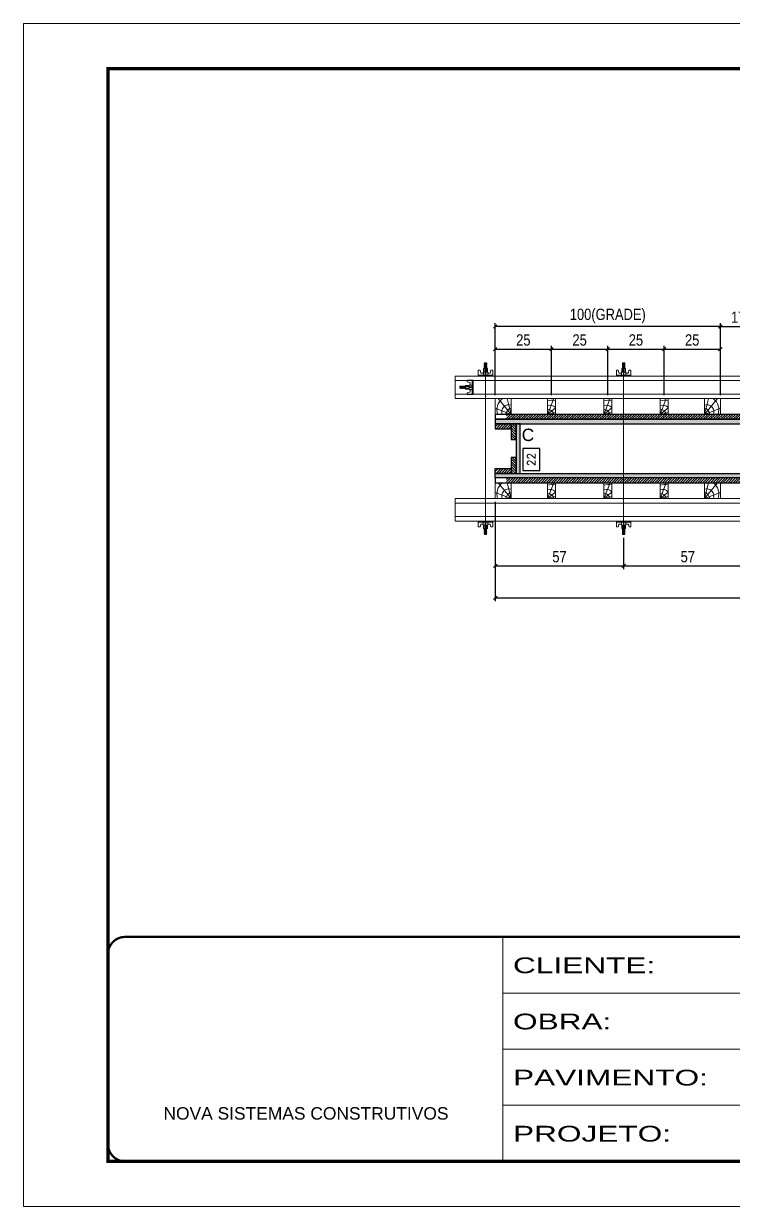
# Model space of a CAD drawing. Extents: x 14400 to 24104, y -21631 to 6985.
# Drawn here: x 17597 to 18227, y -957 to 93 of the extents above; entities that cross this region are included whole.
import ezdxf
from ezdxf.enums import TextEntityAlignment as Align

# ---------------------------------------------------------------- set-up
doc = ezdxf.new("R2010")
doc.units = 0
doc.linetypes.add('CONTINUO', pattern=[0])
doc.linetypes.add('DASHED', pattern=[0.75, 0.5, -0.25])
for name, color, linetype in [('CHAPA', 1, 'Continuous'), ('COTA', 241, 'Continuous'), ('SARRAFO', 251, 'Continuous'), ('TEXTO_GERAL', 7, 'Continuous')]:
    doc.layers.add(name, color=color, linetype=linetype)
for name, color, linetype, lineweight in [('Folhas', 255, 'Continuous', 9), ('Hachura', 251, 'Continuous', 9), ('Madeira', 126, 'Continuous', 18), ('Perfil Metálico', 224, 'Continuous', 18), ('SARRAFO DE PRESSAO', 251, 'DASHED', 9)]:
    doc.layers.add(name, color=color, linetype=linetype, lineweight=lineweight)
doc.styles.add('ARIAL', font='arial.ttf')
doc.styles.add('COTA TECNICA 2X', font='techl___.ttf', dxfattribs={"height": 10})
doc.styles.add('ROMANS', font='romans.shx')
doc.styles.add('Tecnologia', font='')
doc.styles.get('Tecnologia').set_extended_font_data('Forgotten Futurist')
doc.dimstyles.new('SECAO PILAR', dxfattribs={"dimtxt": 10, "dimasz": 3, "dimexe": 3, "dimexo": 3, "dimgap": 3, "dimtad": 1, "dimdec": 1, "dimlfac": 0.5, "dimzin": 12, "dimdsep": 46, "dimtxsty": 'COTA TECNICA 2X', "dimblk1": 'OBLIQUE', "dimblk2": 'OBLIQUE', "dimsah": 1, "dimcen": 0.9, "dimclrd": 256, "dimclre": 256, "dimclrt": 256, "dimadec": 1, "dimazin": 3, "dimtfac": 1, "dimtdec": 1, "dimtmove": 0, "dimatfit": 3, "dimfxl": 1, "dimtolj": 1, "dimtzin": 12, "dimarcsym": 0})
doc.dimstyles.new('SECÇÃO 2', dxfattribs={"dimtxt": 7, "dimasz": 6, "dimexe": 0.18, "dimexo": 2, "dimgap": -4, "dimtad": 3, "dimdec": 1, "dimlfac": 0.5, "dimzin": 12, "dimdsep": 46, "dimtxsty": 'ROMANS', "dimblk": 'ARCHTICK', "dimcen": 0.09, "dimse1": 1, "dimse2": 1, "dimsd1": 1, "dimsd2": 1, "dimclrd": 180, "dimclre": 5, "dimclrt": 1, "dimadec": 0, "dimazin": 3, "dimtfac": 1, "dimtdec": 1, "dimtofl": 0, "dimtmove": 0, "dimatfit": 3, "dimldrblk": 'ARCHTICK', "dimfxl": 1, "dimtolj": 1, "dimtzin": 0, "dimarcsym": 0})

# ---------------------------------------------------------------- blocks, each defined once
blk = doc.blocks.new('9999999999')
at = {"color": 30, "linetype": 'CONTINUO'}
for p, q in [((98564.6, 34230.2), (98564.6, 34429.4)), ((98564.6, 34379.6), (99584, 34379.6)), ((98564.6, 34329.8), (99488, 34329.8)), ((98564.6, 34280), (99488, 34280))]:
    blk.add_line(p, q, dxfattribs=at)
at = {"color": 30, "linetype": 'CONTINUO', "const_width": 2}
blk.add_lwpolyline([(99584, 34230.2), (99584, 34414.4, 0.414214), (99569, 34429.4), (98229, 34429.4, 0.414214), (98214, 34414.4), (98214, 34245.2, 0.414214), (98229, 34230.2), (99584, 34230.2)], format="xyb", dxfattribs=at)
at = {"layer": 'Folhas'}
blk.add_lwpolyline([(98139, 34190.2), (99624, 34190.2), (99624, 35240.2), (98139, 35240.2)], close=True, dxfattribs=at)
at = {"layer": 'Folhas', "color": 30, "const_width": 3}
blk.add_lwpolyline([(98214, 34230.2), (99584, 34230.2), (99584, 35200.2), (98214, 35200.2)], close=True, dxfattribs=at)
at = {"color": 7, "linetype": 'Continuous', "ltscale": 5, "style": 'ARIAL'}
blk.add_text('NOVA SISTEMAS CONSTRUTIVOS', height=11.059, dxfattribs=at).set_placement((98263.2, 34267.2))
at = {"layer": 'Folhas', "color": 7, "style": 'Tecnologia', "width": 1.5}
for s, p in [('CLIENTE:', (98573.7, 34397.2)), ('OBRA:', (98573.7, 34347.3)), ('PAVIMENTO:', (98573.7, 34297.5)), ('PROJETO:', (98573.7, 34247.7))]:
    blk.add_text(s, height=14, dxfattribs=at).set_placement(p)
blk = doc.blocks.new('*D1507')
at = {"layer": 'COTA', "color": 180, "lineweight": -2, "transparency": 16777216}
for p, q in [((18055.4, -284), (18040.4, -284)), ((18040.4, -284), (18040.4, -303.3)), ((18055.4, -303.3), (18055.4, -284)), ((18040.4, -303.3), (18055.4, -303.3))]:
    blk.add_line(p, q, dxfattribs=at)
at = {"layer": 'Defpoints', "color": 0, "transparency": 16777216}
for p in [(18055.3, -262), (18055.3, -306), (18059.4, -306)]:
    blk.add_point(p, dxfattribs=at)
at = {"layer": 'COTA', "color": 1, "transparency": 16777216, "insert": (18047.9, -293.7), "char_height": 7, "attachment_point": 5, "rotation": 90, "style": 'ROMANS'}
blk.add_mtext('\\A1;22', dxfattribs=at)
blk = doc.blocks.new('_ArchTick')
at = {"color": 0, "linetype": 'ByBlock', "const_width": 0.15}
blk.add_lwpolyline([(-0.5, -0.5), (0.5, 0.5)], dxfattribs=at)
blk = doc.blocks.new('*D1508')
at = {"layer": 'COTA', "color": 180, "lineweight": -2, "transparency": 16777216}
for p, q in [((18354.4, -287), (18328.7, -287)), ((18328.7, -287), (18328.7, -302)), ((18354.4, -302), (18354.4, -287)), ((18328.7, -302), (18354.4, -302))]:
    blk.add_line(p, q, dxfattribs=at)
at = {"layer": 'Defpoints', "color": 0, "transparency": 16777216}
for p in [(18038, -306), (18676, -306), (18676, -306)]:
    blk.add_point(p, dxfattribs=at)
at = {"layer": 'COTA', "color": 1, "transparency": 16777216, "insert": (18341.6, -294.5), "char_height": 7, "attachment_point": 5, "style": 'ROMANS'}
blk.add_mtext('\\A1;319', dxfattribs=at)
blk = doc.blocks.new('_Oblique')
at = {"color": 0, "linetype": 'ByBlock', "lineweight": -2}
blk.add_line((-0.5, -0.5), (0.5, 0.5), dxfattribs=at)
blk = doc.blocks.new('*D1509')
at = {"layer": 'COTA', "lineweight": -2, "transparency": 16777216}
for p, q in [((18016, -331.4), (18016, -419.5)), ((18698, -331.3), (18698, -419.5)), ((18016, -416.5), (18698, -416.5))]:
    blk.add_line(p, q, dxfattribs=at)
at = {"layer": 'Defpoints', "color": 0, "transparency": 16777216}
for p in [(18016, -328.4), (18698, -328.3), (18698, -416.5)]:
    blk.add_point(p, dxfattribs=at)
at = {"layer": 'COTA', "lineweight": -2, "transparency": 16777216, "xscale": 3, "yscale": 3, "zscale": 3, "rotation": 180}
blk.add_blockref('_Oblique', (18016, -416.5), dxfattribs=at)
at = {"layer": 'COTA', "lineweight": -2, "transparency": 16777216, "xscale": 3, "yscale": 3, "zscale": 3}
blk.add_blockref('_Oblique', (18698, -416.5), dxfattribs=at)
at = {"layer": 'COTA', "transparency": 16777216, "insert": (18357, -408.3), "char_height": 10, "attachment_point": 5, "style": 'COTA TECNICA 2X'}
blk.add_mtext('\\A1;341 - PAINEL', dxfattribs=at)
blk = doc.blocks.new('*D1510')
at = {"layer": 'COTA', "lineweight": -2, "transparency": 16777216}
for p, q in [((18016, -331.4), (18016, -391.1)), ((18130, -363.1), (18130, -391.1)), ((18016, -388.1), (18130, -388.1))]:
    blk.add_line(p, q, dxfattribs=at)
at = {"layer": 'Defpoints', "color": 0, "transparency": 16777216}
for p in [(18016, -328.4), (18130, -360.1), (18130, -388.1)]:
    blk.add_point(p, dxfattribs=at)
at = {"layer": 'COTA', "lineweight": -2, "transparency": 16777216, "xscale": 3, "yscale": 3, "zscale": 3, "rotation": 180}
blk.add_blockref('_Oblique', (18016, -388.1), dxfattribs=at)
at = {"layer": 'COTA', "lineweight": -2, "transparency": 16777216, "xscale": 3, "yscale": 3, "zscale": 3}
blk.add_blockref('_Oblique', (18130, -388.1), dxfattribs=at)
at = {"layer": 'COTA', "transparency": 16777216, "insert": (18073, -380), "char_height": 10, "attachment_point": 5, "style": 'COTA TECNICA 2X'}
blk.add_mtext('\\A1;57', dxfattribs=at)
blk = doc.blocks.new('C')
at = {"layer": 'Hachura', "color": 0}
for p, q in [((0, 3.22), (0, -3.22)), ((0.45, 3.22), (0, 3.22)), ((0.46, 3.16), (0, 3.16)), ((0.46, 3.05), (0, 3.05)), ((0.46, 2.88), (0, 2.88)), ((0, 2.75), (0, -1.16)), ((0.46, 2.65), (0, 2.65)), ((0.46, 2.23), (0, 2.23)), ((0.46, 1.51), (0, 1.51)), ((0.39, 0.49), (0.17, 0.49)), ((0.45, -3.23), (0.45, 3.22)), ((0.45, 3.22), (2.58, 3.22)), ((1.74, 0.97), (0.45, 0.97)), ((1.45, 0.1), (0.45, 0.1)), ((1.35, 1.94), (1.35, 0.96)), ((2.58, 2.39), (1.47, 2.09)), ((1.74, -0.97), (1.74, 0.97)), ((1.74, 0.97), (1.74, 0.84)), ((1.74, 0.97), (1.74, 0.84)), ((1.74, 0.84), (3.35, 0.84)), ((3.35, 0.45), (1.74, 0.45)), ((2.58, 3.22), (2.58, 2.39)), ((3.32, 0.84), (3.32, -0.84)), ((3.35, 0.84), (3.35, -0.84)), ((3.68, 0.45), (3.35, 0.45)), ((3.84, -0.52), (3.35, 0.45)), ((3.35, 0.06), (3.67, -0.57)), ((3.68, 0.45), (4.16, -0.52)), ((3.72, 0.5), (4.25, -0.57)), ((4.37, -0.55), (3.83, 0.53)), ((4.15, 0.45), (3.93, 0.45)), ((4.42, -0.52), (3.93, 0.45)), ((4.15, 0.45), (4.26, 0.45)), ((4.26, 0.45), (4.74, -0.52)), ((4.3, 0.5), (4.83, -0.57)), ((4.95, -0.55), (4.41, 0.53)), ((4.51, 0.45), (4.84, 0.45)), ((5, -0.52), (4.51, 0.45)), ((4.84, 0.45), (5.32, -0.52)), ((4.88, 0.5), (5.41, -0.57)), ((5.53, -0.55), (4.99, 0.53)), ((5.58, -0.52), (5.09, 0.45)), ((5.42, 0.45), (5.09, 0.45)), ((5.58, -0.52), (5.09, 0.45)), ((5.42, 0.45), (5.74, -0.19)), ((5.46, 0.5), (5.74, -0.07)), ((5.74, 0.19), (5.57, 0.53)), ((5.74, 0.32), (5.68, 0.45)), ((5.68, 0.45), (5.74, 0.45)), ((5.74, 0.45), (5.9, 0.29)), ((5.74, 0.45), (5.74, -0.52)), ((5.9, -0.36), (5.9, 0.29)), ((0.45, 0), (0, 0)), ((0.46, -1.52), (0, -1.52)), ((0.46, -2.23), (0, -2.23)), ((0.46, -2.65), (0, -2.65)), ((0.46, -2.88), (0, -2.88)), ((0.46, -3.05), (0, -3.05)), ((0.46, -3.16), (0, -3.16)), ((0, -3.22), (2.57, -3.22)), ((0.08, -0.48), (0.29, -0.48)), ((0.29, -0.48), (0.4, -0.48)), ((0.45, 0), (0.45, -0.97)), ((0.45, -0.16), (1.45, -0.16)), ((0.45, -0.65), (0.45, -0.32)), ((0.45, -3.23), (0.45, -0.65)), ((0.45, -0.97), (1.74, -0.97)), ((1.35, -1.94), (1.35, -0.97)), ((2.58, -2.39), (1.47, -2.1)), ((3.35, -0.32), (1.74, -0.32)), ((3.35, -0.84), (1.74, -0.84)), ((2.58, -3.23), (2.58, -2.39)), ((3.35, -0.07), (3.58, -0.52)), ((3.35, -0.52), (3.58, -0.52)), ((3.84, -0.52), (4.16, -0.52)), ((4.42, -0.52), (4.74, -0.52)), ((4.63, -0.52), (4.74, -0.52)), ((5, -0.52), (5.32, -0.52)), ((5.58, -0.52), (5.74, -0.52)), ((5.74, -0.52), (5.9, -0.36)), ((5.74, -0.52), (5.74, -0.52))]:
    blk.add_line(p, q, dxfattribs=at)
for centre, radius, start, end in [((1.52, 1.94), 0.161, 104.7436, 180), ((1.44, -0.03), 0.129, 272.695, 87.305), ((3.81, 0.39), 0.143, 25.5688, 154.4312), ((4.39, 0.39), 0.143, 25.5688, 154.4312), ((4.97, 0.39), 0.143, 25.5688, 154.4312), ((5.55, 0.39), 0.143, 25.5688, 154.4312), ((0.17, -0.37), 0.174, 221.744, 317.8592), ((1.52, -1.94), 0.161, 180, 255.2564), ((3.71, -0.4), 0.174, 222.1408, 318.256), ((4.29, -0.4), 0.174, 222.1408, 318.256), ((4.87, -0.4), 0.174, 222.1408, 318.256), ((5.45, -0.4), 0.174, 222.1408, 318.256), ((5.61, -0.4), 0.174, 317.8592, 318.256)]:
    blk.add_arc(centre, radius, start, end, dxfattribs=at)
blk = doc.blocks.new('*D1513')
at = {"layer": 'COTA', "lineweight": -2, "transparency": 16777216}
for p, q in [((18130, -363.1), (18130, -391.1)), ((18244, -363.1), (18244, -391.1)), ((18130, -388.1), (18244, -388.1))]:
    blk.add_line(p, q, dxfattribs=at)
at = {"layer": 'Defpoints', "color": 0, "transparency": 16777216}
for p in [(18130, -360.1), (18244, -360.1), (18244, -388.1)]:
    blk.add_point(p, dxfattribs=at)
at = {"layer": 'COTA', "lineweight": -2, "transparency": 16777216, "xscale": 3, "yscale": 3, "zscale": 3, "rotation": 180}
blk.add_blockref('_Oblique', (18130, -388.1), dxfattribs=at)
at = {"layer": 'COTA', "lineweight": -2, "transparency": 16777216, "xscale": 3, "yscale": 3, "zscale": 3}
blk.add_blockref('_Oblique', (18244, -388.1), dxfattribs=at)
at = {"layer": 'COTA', "transparency": 16777216, "insert": (18187, -380), "char_height": 10, "attachment_point": 5, "style": 'COTA TECNICA 2X'}
blk.add_mtext('\\A1;57', dxfattribs=at)
blk = doc.blocks.new('PONTALETE')
at = {"layer": 'Madeira'}
for q in [(2.71, 7), (7, 5.76), (7, 1.74)]:
    blk.add_line((0, 0), q, dxfattribs=at)
blk.add_lwpolyline([(0, 0), (7, 0), (7, 7), (0, 7)], close=True, dxfattribs=at)
for centre, radius, start, end in [((2.04, 0.06), 6.23, 37.2818, 109.0913), ((1.09, 0.9), 3.19, 343.603, 109.9847), ((-0.21, -0.78), 3.09, 14.6322, 86.0383)]:
    blk.add_arc(centre, radius, start, end, dxfattribs=at)
blk = doc.blocks.new('MEIO PONTALETE')
at = {"layer": 'Madeira'}
for q in [(2.71, 7), (3.5, 2.88), (3.5, 0.87)]:
    blk.add_line((0, 0), q, dxfattribs=at)
blk.add_lwpolyline([(0, 0), (3.5, 0), (3.5, 7), (0, 7)], close=True, dxfattribs=at)
for centre, radius, start, end in [((2.04, 0.06), 6.23, 76.4499, 109.0913), ((1.09, 0.9), 3.19, 40.9063, 109.9847), ((-0.21, -0.78), 3.09, 14.6322, 86.0383)]:
    blk.add_arc(centre, radius, start, end, dxfattribs=at)
blk = doc.blocks.new('*D1514')
at = {"layer": 'COTA', "lineweight": -2, "transparency": 16777216}
for p, q in [((18015.9, -236.6), (18015.9, -192.7)), ((18015.9, -195.7), (18065.9, -195.7)), ((18065.9, -236.6), (18065.9, -192.7))]:
    blk.add_line(p, q, dxfattribs=at)
at = {"layer": 'Defpoints', "color": 0, "transparency": 16777216}
for p in [(18065.9, -195.7), (18015.9, -239.6), (18065.9, -239.6)]:
    blk.add_point(p, dxfattribs=at)
at = {"layer": 'COTA', "lineweight": -2, "transparency": 16777216, "xscale": 3, "yscale": 3, "zscale": 3, "rotation": 180}
blk.add_blockref('_Oblique', (18015.9, -195.7), dxfattribs=at)
at = {"layer": 'COTA', "lineweight": -2, "transparency": 16777216, "xscale": 3, "yscale": 3, "zscale": 3}
blk.add_blockref('_Oblique', (18065.9, -195.7), dxfattribs=at)
at = {"layer": 'COTA', "transparency": 16777216, "insert": (18040.9, -187.6), "char_height": 10, "attachment_point": 5, "style": 'COTA TECNICA 2X'}
blk.add_mtext('\\A1;25', dxfattribs=at)
blk = doc.blocks.new('*D1515')
at = {"layer": 'COTA', "lineweight": -2, "transparency": 16777216}
for p, q in [((18015.9, -236.6), (18015.9, -172.5)), ((18215.9, -175.5), (18015.9, -175.5)), ((18215.9, -236.7), (18215.9, -172.5))]:
    blk.add_line(p, q, dxfattribs=at)
at = {"layer": 'Defpoints', "color": 0, "transparency": 16777216}
for p in [(18015.9, -175.5), (18015.9, -239.6), (18215.9, -239.7)]:
    blk.add_point(p, dxfattribs=at)
at = {"layer": 'COTA', "lineweight": -2, "transparency": 16777216, "xscale": 3, "yscale": 3, "zscale": 3, "rotation": 180}
blk.add_blockref('_Oblique', (18015.9, -175.5), dxfattribs=at)
at = {"layer": 'COTA', "lineweight": -2, "transparency": 16777216, "xscale": 3, "yscale": 3, "zscale": 3}
blk.add_blockref('_Oblique', (18215.9, -175.5), dxfattribs=at)
at = {"layer": 'COTA', "transparency": 16777216, "insert": (18115.9, -166.3), "char_height": 10, "attachment_point": 5, "style": 'COTA TECNICA 2X'}
blk.add_mtext('\\A1;100(GRADE)', dxfattribs=at)
blk = doc.blocks.new('*D1516')
at = {"layer": 'COTA', "lineweight": -2, "transparency": 16777216}
for p, q in [((18065.9, -236.6), (18065.9, -192.7)), ((18065.9, -195.7), (18115.9, -195.7)), ((18115.9, -236.6), (18115.9, -192.7))]:
    blk.add_line(p, q, dxfattribs=at)
at = {"layer": 'Defpoints', "color": 0, "transparency": 16777216}
for p in [(18115.9, -195.7), (18065.9, -239.6), (18115.9, -239.6)]:
    blk.add_point(p, dxfattribs=at)
at = {"layer": 'COTA', "lineweight": -2, "transparency": 16777216, "xscale": 3, "yscale": 3, "zscale": 3, "rotation": 180}
blk.add_blockref('_Oblique', (18065.9, -195.7), dxfattribs=at)
at = {"layer": 'COTA', "lineweight": -2, "transparency": 16777216, "xscale": 3, "yscale": 3, "zscale": 3}
blk.add_blockref('_Oblique', (18115.9, -195.7), dxfattribs=at)
at = {"layer": 'COTA', "transparency": 16777216, "insert": (18090.9, -187.6), "char_height": 10, "attachment_point": 5, "style": 'COTA TECNICA 2X'}
blk.add_mtext('\\A1;25', dxfattribs=at)
blk = doc.blocks.new('*D1517')
at = {"layer": 'COTA', "lineweight": -2, "transparency": 16777216}
for p, q in [((18115.9, -236.6), (18115.9, -192.7)), ((18115.9, -195.7), (18165.9, -195.7)), ((18165.9, -236.6), (18165.9, -192.7))]:
    blk.add_line(p, q, dxfattribs=at)
at = {"layer": 'Defpoints', "color": 0, "transparency": 16777216}
for p in [(18165.9, -195.7), (18115.9, -239.6), (18165.9, -239.6)]:
    blk.add_point(p, dxfattribs=at)
at = {"layer": 'COTA', "lineweight": -2, "transparency": 16777216, "xscale": 3, "yscale": 3, "zscale": 3, "rotation": 180}
blk.add_blockref('_Oblique', (18115.9, -195.7), dxfattribs=at)
at = {"layer": 'COTA', "lineweight": -2, "transparency": 16777216, "xscale": 3, "yscale": 3, "zscale": 3}
blk.add_blockref('_Oblique', (18165.9, -195.7), dxfattribs=at)
at = {"layer": 'COTA', "transparency": 16777216, "insert": (18140.9, -187.6), "char_height": 10, "attachment_point": 5, "style": 'COTA TECNICA 2X'}
blk.add_mtext('\\A1;25', dxfattribs=at)
blk = doc.blocks.new('*D1518')
at = {"layer": 'COTA', "lineweight": -2, "transparency": 16777216}
for p, q in [((18165.9, -236.6), (18165.9, -192.7)), ((18165.9, -195.7), (18215.9, -195.7)), ((18215.9, -236.6), (18215.9, -192.7))]:
    blk.add_line(p, q, dxfattribs=at)
at = {"layer": 'Defpoints', "color": 0, "transparency": 16777216}
for p in [(18215.9, -195.7), (18165.9, -239.6), (18215.9, -239.6)]:
    blk.add_point(p, dxfattribs=at)
at = {"layer": 'COTA', "lineweight": -2, "transparency": 16777216, "xscale": 3, "yscale": 3, "zscale": 3, "rotation": 180}
blk.add_blockref('_Oblique', (18165.9, -195.7), dxfattribs=at)
at = {"layer": 'COTA', "lineweight": -2, "transparency": 16777216, "xscale": 3, "yscale": 3, "zscale": 3}
blk.add_blockref('_Oblique', (18215.9, -195.7), dxfattribs=at)
at = {"layer": 'COTA', "transparency": 16777216, "insert": (18190.9, -187.6), "char_height": 10, "attachment_point": 5, "style": 'COTA TECNICA 2X'}
blk.add_mtext('\\A1;25', dxfattribs=at)
blk = doc.blocks.new('*D1519')
at = {"layer": 'COTA', "lineweight": -2, "transparency": 16777216}
for p, q in [((18216, -236.7), (18216, -172.5)), ((18216, -175.5), (18251, -175.5)), ((18251, -236.6), (18251, -172.5))]:
    blk.add_line(p, q, dxfattribs=at)
at = {"layer": 'Defpoints', "color": 0, "transparency": 16777216}
for p in [(18251, -175.5), (18216, -239.7), (18251, -239.6)]:
    blk.add_point(p, dxfattribs=at)
at = {"layer": 'COTA', "lineweight": -2, "transparency": 16777216, "xscale": 3, "yscale": 3, "zscale": 3, "rotation": 180}
blk.add_blockref('_Oblique', (18216, -175.5), dxfattribs=at)
at = {"layer": 'COTA', "lineweight": -2, "transparency": 16777216, "xscale": 3, "yscale": 3, "zscale": 3}
blk.add_blockref('_Oblique', (18251, -175.5), dxfattribs=at)
at = {"layer": 'COTA', "transparency": 16777216, "insert": (18236.5, -167.4), "char_height": 10, "attachment_point": 5, "style": 'COTA TECNICA 2X'}
blk.add_mtext('\\A1;17.5', dxfattribs=at)

msp = doc.modelspace()

# ---------------------------------------------------------------- hatches: boundary and pattern name
at = {"layer": 'Hachura'}
h = msp.add_hatch(color=256, dxfattribs=at)
h.dxf.hatch_style = 1
h.paths.add_polyline_path([(18697.97, -261.98), (18697.97, -257.98), (18015.97, -257.98), (18015.97, -261.98)])
h = msp.add_hatch(dxfattribs=at)
h.set_pattern_fill('ANSI31', color=256, scale=0.5, angle=180, style=0)
h.set_pattern_definition([(225, (8892.0154, -23191.3835), (1.12253202, -1.12253202), [])])
h.paths.add_polyline_path([(18029.97, -261.98), (18029.97, -266.38), (18015.97, -266.38), (18015.97, -261.98)])
h = msp.add_hatch(dxfattribs=at)
h.set_pattern_fill('ANSI31', color=256, scale=0.5, angle=180, style=0)
h.set_pattern_definition([(225, (8914.0154, -23182.9835), (1.12253202, -1.12253202), [])])
h.paths.add_polyline_path([(18687.95, -253.58), (18687.97, -257.98), (18025.97, -257.98), (18025.97, -253.58)])
h = msp.add_hatch(dxfattribs=at)
h.set_pattern_fill('ANSI31', color=256, scale=0.5, angle=270, style=0)
h.set_pattern_definition([(315, (40925.7754, -9764.9272), (1.12253202, 1.12253202), [])])
h.paths.add_polyline_path([(18034.37, -275.98), (18029.97, -275.98), (18029.97, -261.98), (18034.37, -261.98)])
h = msp.add_hatch(color=256, dxfattribs=at)
h.dxf.hatch_style = 1
h.paths.add_polyline_path([(18034.37, -305.98), (18037.97, -305.98), (18037.97, -261.98), (18034.37, -261.98)])
h = msp.add_hatch(dxfattribs=at)
h.set_pattern_fill('ANSI31', color=256, scale=0.5, angle=270, style=0)
h.set_pattern_definition([(315, (40925.7754, -9794.9272), (1.12253202, 1.12253202), [])])
h.paths.add_polyline_path([(18034.37, -305.98), (18029.97, -305.98), (18029.97, -291.98), (18034.37, -291.98)])
h = msp.add_hatch(dxfattribs=at)
h.set_pattern_fill('ANSI31', color=256, scale=0.5, angle=180, style=0)
h.set_pattern_definition([(225, (8892.0154, -23197.3835), (1.12253202, -1.12253202), [])])
h.paths.add_polyline_path([(18029.97, -305.98), (18029.97, -301.58), (18015.97, -301.58), (18015.97, -305.98)])
h = msp.add_hatch(color=256, dxfattribs=at)
h.dxf.hatch_style = 1
h.paths.add_polyline_path([(18697.97, -305.98), (18697.97, -309.98), (18015.97, -309.98), (18015.97, -305.98)])
h = msp.add_hatch(dxfattribs=at)
h.set_pattern_fill('ANSI31', color=256, scale=0.5, angle=180, style=0)
h.set_pattern_definition([(225, (8914.0154, -23239.3835), (1.12253202, -1.12253202), [])])
h.paths.add_polyline_path([(18687.97, -314.25), (18687.95, -309.98), (18025.97, -309.98), (18025.97, -309.97), (18025.97, -309.98), (18025.97, -314.38)])

# ---------------------------------------------------------------- linework, layer by layer
at = {"layer": 'CHAPA'}
for points in [[(18697.97, -261.98), (18697.97, -257.98), (18015.97, -257.98), (18015.97, -261.98)], [(18034.37, -305.98), (18037.97, -305.98), (18037.97, -261.98), (18034.37, -261.98)], [(18697.97, -305.98), (18697.97, -309.98), (18015.97, -309.98), (18015.97, -305.98)]]:
    msp.add_lwpolyline(points, close=True, dxfattribs=at)
at = {"layer": 'Hachura'}
for p, q in [((18007.28, -359.15), (18007.28, -212.6)), ((18129.97, -359.15), (18129.97, -212.6))]:
    msp.add_line(p, q, dxfattribs=at)
at = {"layer": 'Madeira'}
for points in [[(18015.95, -253.6), (18015.97, -239.6), (18215.96, -239.6), (18215.94, -253.6)], [(18015.95, -328.38), (18015.97, -314.38), (18215.96, -314.39), (18215.94, -328.39)]]:
    msp.add_lwpolyline(points, close=True, dxfattribs=at)
at = {"layer": 'Perfil Metálico'}
for p, q in [((18733.69, -223.64), (17980.25, -223.64)), ((18733.69, -235.64), (17980.25, -235.64)), ((18733.69, -332.38), (17980.25, -332.38)), ((18733.69, -344.38), (17980.25, -344.38))]:
    msp.add_line(p, q, dxfattribs=at)
for points in [[(18733.69, -239.57), (18733.69, -219.57), (17980.25, -219.64), (17980.25, -239.64)], [(17980.25, -328.38), (17980.25, -348.38), (18733.69, -348.32), (18733.69, -328.32)]]:
    msp.add_lwpolyline(points, close=True, dxfattribs=at)
at = {"layer": 'SARRAFO'}
for points in [[(18015.97, -257.98), (18697.97, -257.98), (18697.95, -253.58), (18015.97, -253.58)], [(18015.97, -257.98), (18697.97, -257.98), (18697.95, -253.58), (18015.97, -253.58)], [(18015.97, -266.38), (18029.97, -266.38), (18029.97, -261.98), (18015.97, -261.98)], [(18015.97, -266.38), (18029.97, -266.38), (18029.97, -261.98), (18015.97, -261.98)], [(18029.97, -261.98), (18029.97, -275.98), (18034.37, -275.98), (18034.37, -261.98)], [(18029.97, -261.98), (18029.97, -275.98), (18034.37, -275.98), (18034.37, -261.98)], [(18029.97, -291.98), (18029.97, -305.98), (18034.37, -305.98), (18034.37, -291.98)], [(18029.97, -291.98), (18029.97, -305.98), (18034.37, -305.98), (18034.37, -291.98)], [(18015.97, -301.58), (18029.97, -301.58), (18029.97, -305.98), (18015.97, -305.98)], [(18015.97, -301.58), (18029.97, -301.58), (18029.97, -305.98), (18015.97, -305.98)], [(18015.97, -314.38), (18697.97, -314.38), (18697.95, -309.98), (18015.97, -309.98)], [(18015.97, -314.38), (18697.97, -314.38), (18697.95, -309.98), (18015.97, -309.98)]]:
    msp.add_lwpolyline(points, close=True, dxfattribs=at)

# ---------------------------------------------------------------- block references
at = {"layer": 'Hachura', "linetype": 'Continuous', "yscale": 2, "zscale": 2}
for p, xscale, rotation in [((18007.29, -219.6), -2, 270), ((18129.96, -219.6), 2, 90.00000000000001), ((17996.28, -229.57), 2, 180), ((18007.28, -348.35), 2, 270), ((18129.97, -348.35), -2, 90)]:
    msp.add_blockref('C', p, dxfattribs=dict(at, xscale=xscale, rotation=rotation))
at = {"layer": 'Madeira'}
for name, p, xscale, yscale, zscale, rotation in [('PONTALETE', (18029.95, -253.6), 2, 2, 2, 89.93708930310329), ('MEIO PONTALETE', (18062.45, -253.6), 1.999999997962732, 1.999999997962732, 1.999999997962732, 359.9370893031033), ('MEIO PONTALETE', (18112.45, -253.6), 1.999999997962732, 1.999999997962732, 1.999999997962732, 359.9370893031033), ('MEIO PONTALETE', (18162.45, -253.6), 1.999999997962732, 1.999999997962732, 1.999999997962732, 359.9370893031033), ('PONTALETE', (18201.94, -253.59), -2, 2, 2, 269.9370893031033), ('PONTALETE', (18029.95, -328.39), 2, 2, 2, 89.93708930310329), ('MEIO PONTALETE', (18062.45, -328.38), 1.999999997962732, 1.999999997962732, 1.999999997962732, 359.9370893031033), ('MEIO PONTALETE', (18112.45, -328.38), 1.999999997962732, 1.999999997962732, 1.999999997962732, 359.9370893031033), ('MEIO PONTALETE', (18162.45, -328.38), 1.999999997962732, 1.999999997962732, 1.999999997962732, 359.9370893031033), ('PONTALETE', (18201.94, -328.37), -2, 2, 2, 269.9370893031033)]:
    msp.add_blockref(name, p, dxfattribs=dict(at, xscale=xscale, yscale=yscale, zscale=zscale, rotation=rotation))
at = {"layer": 'SARRAFO DE PRESSAO', "color": 6, "linetype": 'ByBlock'}
msp.add_blockref('9999999999', (-80542.01, -35146.93), dxfattribs=at)

# ---------------------------------------------------------------- texts
at = {"layer": 'TEXTO_GERAL', "style": 'ARIAL'}
msp.add_text('C', height=11, dxfattribs=at).set_placement((18044.98, -271.78), align=Align.MIDDLE_CENTER)

# ---------------------------------------------------------------- dimensions: what is measured, and where the dimension line sits
at = {"layer": 'COTA'}
for base, p1, p2, text, picture, middle in [((18015.95, -175.51), (18215.94, -239.66), (18015.95, -239.63), '<>(GRADE)', '*D1515', (18115.94, -166.29)), ((18697.97, -416.54), (18015.97, -328.37), (18697.97, -328.33), '<> - PAINEL', '*D1509', (18356.97, -408.32))]:
    dim = msp.add_linear_dim(base=base, p1=p1, p2=p2, text=text, dimstyle='SECAO PILAR', dxfattribs=at)
    dim.commit()
    dim.dimension.update_dxf_attribs({"geometry": picture, "text_midpoint": middle})
for base, p1, p2, dimstyle, picture, middle in [((18250.97, -175.53), (18215.96, -239.69), (18250.97, -239.62), 'SECAO PILAR', '*D1519', (18236.47, -175.53)), ((18675.97, -305.98), (18037.97, -305.98), (18675.97, -305.98), 'SECÇÃO 2', '*D1508', (18341.58, -305.98))]:
    dim = msp.add_linear_dim(base=base, p1=p1, p2=p2, dimstyle=dimstyle, dxfattribs=at)
    dim.commit()
    dim.dimension.update_dxf_attribs({"geometry": picture, "text_midpoint": middle, "dimtype": 160})
for base, p1, p2, picture, middle in [((18065.95, -195.7), (18015.95, -239.63), (18065.95, -239.64), '*D1514', (18040.95, -187.6)), ((18115.95, -195.7), (18065.95, -239.64), (18115.95, -239.64), '*D1516', (18090.95, -187.6)), ((18165.95, -195.7), (18115.95, -239.64), (18165.95, -239.64), '*D1517', (18140.95, -187.6)), ((18215.94, -195.7), (18165.95, -239.64), (18215.94, -239.64), '*D1518', (18190.94, -187.6)), ((18130.04, -388.11), (18015.97, -328.38), (18130.04, -360.15), '*D1510', (18073, -380)), ((18244.04, -388.11), (18130.04, -360.15), (18244.04, -360.15), '*D1513', (18187.04, -380))]:
    dim = msp.add_linear_dim(base=base, p1=p1, p2=p2, dimstyle='SECAO PILAR', dxfattribs=at)
    dim.commit()
    dim.dimension.update_dxf_attribs({"geometry": picture, "text_midpoint": middle})
dim = msp.add_linear_dim(base=(18059.38, -305.98), p1=(18055.29, -261.98), p2=(18055.29, -305.98), angle=270, dimstyle='SECÇÃO 2', dxfattribs=at)
dim.commit()
dim.dimension.update_dxf_attribs({"geometry": '*D1507', "text_midpoint": (18059.38, -293.66), "dimtype": 160})

doc.saveas('drawing.dxf')
